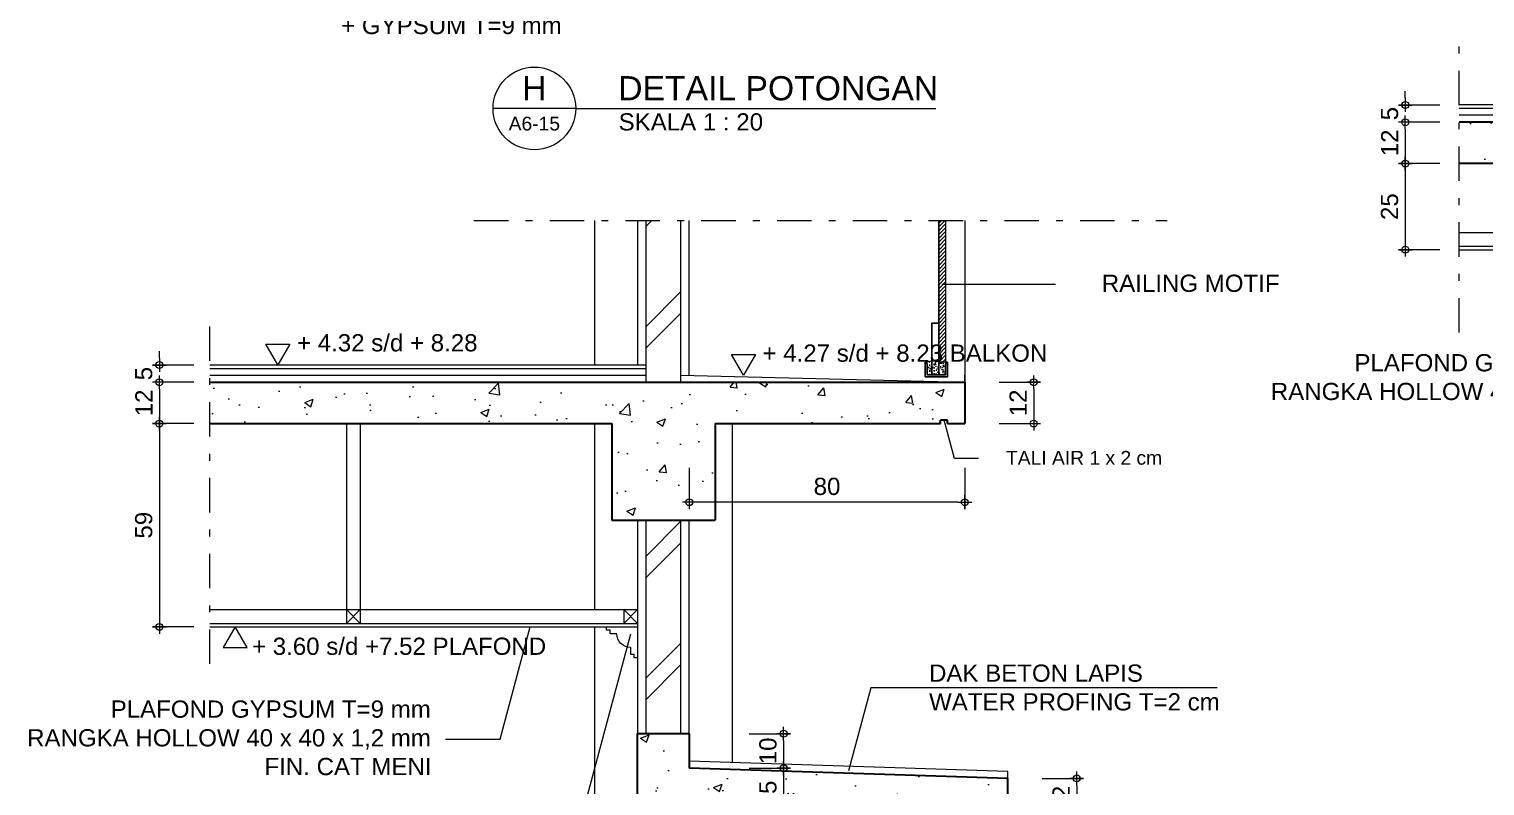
# Model space of a CAD drawing. Header units: millimetres. Extents: x -11 to 1625, y -267 to 180.
# Drawn here: x 941.82 to 962.95, y -124.51 to -113.53 of the extents above; entities that cross this region are included whole.
import ezdxf
from ezdxf.enums import TextEntityAlignment as Align

# ---------------------------------------------------------------- set-up
doc = ezdxf.new("R2010")
doc.units = ezdxf.units.MM
doc.linetypes.add('DASHDOT', pattern=[1, 0.5, -0.25, 0, -0.25])
for name, color, linetype, lineweight in [('ars', 11, 'Continuous', 5), ('ARS DIN', 31, 'Continuous', 5), ('blk', 1, 'Continuous', 30), ('dinding', 5, 'Continuous', 15), ('lan', 7, 'Continuous', 15), ('not', 7, 'Continuous', 20), ('pla', 213, 'Continuous', 15), ('tem', 5, 'Continuous', 20), ('u', 6, 'Continuous', 20)]:
    doc.layers.add(name, color=color, linetype=linetype, lineweight=lineweight)
doc.layers.add('BESI', color=10, linetype='Continuous')
doc.styles.add('S', font='SIMPLEX', dxfattribs={"width": 1.1})
doc.styles.get("Standard").update_dxf_attribs({"font": 'ARIALUNI.TTF'})
doc.linetypes.add('BATTING', pattern='A,0.0001,-0.1,[134,ltypeshp.shx,S=0.1,R=0,X=-0.1,Y=0],-0.2,[134,ltypeshp.shx,S=0.1,R=180,X=0.1,Y=0],-0.1', length=0.4001)
doc.dimstyles.new('SK-20', dxfattribs={"dimtxt": 0.25, "dimasz": 0.1, "dimexe": 0.1, "dimexo": 0, "dimgap": 0.1, "dimtad": 1, "dimdec": 0, "dimlfac": 20, "dimzin": 12, "dimdsep": 46, "dimtxsty": 'Standard', "dimblk": 'BULAT', "dimcen": 0.1, "dimdle": 0.1, "dimclrd": 256, "dimclre": 256, "dimclrt": 256, "dimadec": 0, "dimazin": 3, "dimtfac": 1, "dimtdec": 0, "dimtix": 1, "dimtofl": 0, "dimtmove": 0, "dimatfit": 3, "dimldrblk": 'BULAT', "dimfxl": 0, "dimtolj": 1, "dimtzin": 0, "dimlwd": -1, "dimlwe": -1, "dimarcsym": 0})
pattern_1 = [(50, (621.3092, -189.8011), (1.2752927, -0.1115736), [0.13335, -1.46685]), (355, (621.3092, -189.8011), (-0.246704, 1.337398), [0.10668, -1.173484]), (100.45144, (621.4154, -189.8104), (1.0285887, 1.2258243), [0.11333, -1.2466317]), (46.1842, (621.3092, -189.4455), (1.897553, -0.294296), [0.200025, -2.200275]), (96.63556, (621.4673, -189.47), (1.661829, 1.731983), [0.169995, -1.869949]), (351.18415, (621.3092, -189.4455), (1.661829, 1.731983), [0.16002, -1.760218]), (21, (621.487, -189.5344), (1.0613007, -0.7158564), [0.13335, -1.46685]), (326, (621.487, -189.5344), (0.432614, 1.289316), [0.10668, -1.17348]), (71.45144, (621.5754, -189.594), (1.493915, 0.5734594), [0.11333, -1.2466296]), (37.5, (621.30917, -189.8011), (0.0216202, 0.5918853), [0, -1.159256, 0, -1.19126, 0, -1.177925]), (7.5, (621.30917, -189.8011), (0.4677376, 0.701264), [0, -0.679196, 0, -1.132586, 0, -0.448945]), (327.5, (620.91267, -189.8011), (0.94913417, -0.0401012), [0, -0.4445, 0, -1.38684, 0, -1.84023]), (317.5, (620.7349, -189.8011), (1.0369043, 0.1779854), [0, -0.57785, 0, -0.921004, 0, -1.30683])]

# ---------------------------------------------------------------- blocks, each defined once
blk = doc.blocks.new('PEILA')
blk.add_lwpolyline([(-0.188, -0.325), (0.188, -0.325), (0, 0)], close=True)
at = {"style": 'S', "width": 1.1, "flags": 4}
blk.add_attdef('CAT', (0.265, -0.289), '', height=0.2, dxfattribs=at)
blk = doc.blocks.new('PEIL')
blk.add_lwpolyline([(-0.188, 0.325), (0.188, 0.325), (0, 0)], close=True)
at = {"style": 'S', "width": 1.1, "flags": 4}
blk.add_attdef('CAT', (0.265, 0.036), '', height=0.2, dxfattribs=at)
blk = doc.blocks.new('BULAT')
for p, q in [((-1, 0), (1, 0)), ((0, -1), (0, 1))]:
    blk.add_line(p, q)
blk.add_circle((0, 0), 0.5)
blk = doc.blocks.new('*D2922')
at = {"layer": 'Defpoints', "color": 0, "ltscale": 0.15}
for p in [(956.524, -124.406), (956.524, -125.006), (957.024, -125.006)]:
    blk.add_point(p, dxfattribs=at)
at = {"layer": 'u', "ltscale": 0.15}
for p, q in [((956.524, -124.406), (957.124, -124.406)), ((957.024, -124.506), (957.024, -124.906)), ((956.524, -125.006), (957.124, -125.006))]:
    blk.add_line(p, q, dxfattribs=at)
at = {"layer": 'u', "ltscale": 0.15, "xscale": 0.1, "yscale": 0.1, "zscale": 0.1}
for p, rotation in [((957.024, -124.406), 90), ((957.024, -125.006), 270)]:
    blk.add_blockref('BULAT', p, dxfattribs=dict(at, rotation=rotation))
at = {"layer": 'u', "ltscale": 0.15, "insert": (956.798, -124.706), "char_height": 0.25, "attachment_point": 5, "rotation": 90}
blk.add_mtext('\\A1;12', dxfattribs=at)
blk = doc.blocks.new('*D2923')
at = {"layer": 'Defpoints', "color": 0, "ltscale": 0.15}
for p in [(952.269, -123.756), (952.269, -124.256), (952.769, -124.256)]:
    blk.add_point(p, dxfattribs=at)
at = {"layer": 'u', "ltscale": 0.15}
for p, q in [((952.269, -123.756), (952.869, -123.756)), ((952.769, -123.856), (952.769, -124.156)), ((952.269, -124.256), (952.869, -124.256))]:
    blk.add_line(p, q, dxfattribs=at)
at = {"layer": 'u', "ltscale": 0.15, "xscale": 0.1, "yscale": 0.1, "zscale": 0.1}
for p, rotation in [((952.769, -123.756), 90), ((952.769, -124.256), 270)]:
    blk.add_blockref('BULAT', p, dxfattribs=dict(at, rotation=rotation))
at = {"layer": 'u', "ltscale": 0.15, "insert": (952.542, -124.006), "char_height": 0.25, "attachment_point": 5, "rotation": 90}
blk.add_mtext('\\A1;10', dxfattribs=at)
blk = doc.blocks.new('*D2924')
at = {"layer": 'Defpoints', "color": 0, "ltscale": 0.15}
for p in [(952.269, -124.256), (952.269, -125.006), (952.769, -125.006)]:
    blk.add_point(p, dxfattribs=at)
at = {"layer": 'u', "ltscale": 0.15}
for p, q in [((952.269, -124.256), (952.869, -124.256)), ((952.769, -124.356), (952.769, -124.906)), ((952.269, -125.006), (952.869, -125.006))]:
    blk.add_line(p, q, dxfattribs=at)
at = {"layer": 'u', "ltscale": 0.15, "xscale": 0.1, "yscale": 0.1, "zscale": 0.1}
for p, rotation in [((952.769, -124.256), 90), ((952.769, -125.006), 270)]:
    blk.add_blockref('BULAT', p, dxfattribs=dict(at, rotation=rotation))
at = {"layer": 'u', "ltscale": 0.15, "insert": (952.542, -124.631), "char_height": 0.25, "attachment_point": 5, "rotation": 90}
blk.add_mtext('\\A1;15', dxfattribs=at)
blk = doc.blocks.new('*D2925')
at = {"layer": 'Defpoints', "color": 0, "ltscale": 0.15}
for p in [(955.899, -118.656), (955.899, -119.256), (956.399, -119.256)]:
    blk.add_point(p, dxfattribs=at)
at = {"layer": 'u', "ltscale": 0.15}
for p, q in [((955.899, -118.656), (956.499, -118.656)), ((956.399, -118.756), (956.399, -119.156)), ((955.899, -119.256), (956.499, -119.256))]:
    blk.add_line(p, q, dxfattribs=at)
at = {"layer": 'u', "ltscale": 0.15, "xscale": 0.1, "yscale": 0.1, "zscale": 0.1}
for p, rotation in [((956.399, -118.656), 90), ((956.399, -119.256), 270)]:
    blk.add_blockref('BULAT', p, dxfattribs=dict(at, rotation=rotation))
at = {"layer": 'u', "ltscale": 0.15, "insert": (956.173, -118.956), "char_height": 0.25, "attachment_point": 5, "rotation": 90}
blk.add_mtext('\\A1;12', dxfattribs=at)
blk = doc.blocks.new('*D2949')
at = {"layer": 'Defpoints', "color": 0, "ltscale": 0.15}
for p in [(951.399, -119.897), (955.399, -119.897), (951.399, -120.397)]:
    blk.add_point(p, dxfattribs=at)
at = {"layer": 'u', "ltscale": 0.15}
for p, q in [((951.399, -119.897), (951.399, -120.497)), ((955.399, -119.897), (955.399, -120.497)), ((955.299, -120.397), (951.499, -120.397))]:
    blk.add_line(p, q, dxfattribs=at)
at = {"layer": 'u', "ltscale": 0.15, "xscale": 0.1, "yscale": 0.1, "zscale": 0.1, "rotation": 180}
blk.add_blockref('BULAT', (951.399, -120.397), dxfattribs=at)
at = {"layer": 'u', "ltscale": 0.15, "xscale": 0.1, "yscale": 0.1, "zscale": 0.1}
blk.add_blockref('BULAT', (955.399, -120.397), dxfattribs=at)
at = {"layer": 'u', "ltscale": 0.15, "insert": (953.399, -120.169), "char_height": 0.25, "attachment_point": 5}
blk.add_mtext('\\A1;80', dxfattribs=at)
blk = doc.blocks.new('*D2950')
at = {"layer": 'Defpoints', "color": 0, "ltscale": 0.15}
for p in [(944.207, -118.406), (943.707, -118.656), (944.207, -118.656)]:
    blk.add_point(p, dxfattribs=at)
at = {"layer": 'u', "ltscale": 0.15}
for p, q in [((943.707, -118.306), (943.707, -118.206)), ((944.207, -118.406), (943.607, -118.406)), ((944.207, -118.656), (943.607, -118.656)), ((943.707, -118.756), (943.707, -118.856))]:
    blk.add_line(p, q, dxfattribs=at)
at = {"layer": 'u', "ltscale": 0.15, "xscale": 0.1, "yscale": 0.1, "zscale": 0.1}
for p, rotation in [((943.707, -118.406), 270), ((943.707, -118.656), 90)]:
    blk.add_blockref('BULAT', p, dxfattribs=dict(at, rotation=rotation))
at = {"layer": 'u', "ltscale": 0.15, "insert": (943.48, -118.531), "char_height": 0.25, "attachment_point": 5, "rotation": 90}
blk.add_mtext('\\A1;5', dxfattribs=at)
blk = doc.blocks.new('*D2951')
at = {"layer": 'Defpoints', "color": 0, "ltscale": 0.15}
for p in [(944.207, -118.656), (943.707, -119.256), (944.207, -119.256)]:
    blk.add_point(p, dxfattribs=at)
at = {"layer": 'u', "ltscale": 0.15}
for p, q in [((944.207, -118.656), (943.607, -118.656)), ((943.707, -118.756), (943.707, -119.156)), ((944.207, -119.256), (943.607, -119.256))]:
    blk.add_line(p, q, dxfattribs=at)
at = {"layer": 'u', "ltscale": 0.15, "xscale": 0.1, "yscale": 0.1, "zscale": 0.1}
for p, rotation in [((943.707, -118.656), 90), ((943.707, -119.256), 270)]:
    blk.add_blockref('BULAT', p, dxfattribs=dict(at, rotation=rotation))
at = {"layer": 'u', "ltscale": 0.15, "insert": (943.482, -118.956), "char_height": 0.25, "attachment_point": 5, "rotation": 90}
blk.add_mtext('\\A1;12', dxfattribs=at)
blk = doc.blocks.new('Ndtpd')
blk.add_line((0.747, 0), (-0.747, 0))
blk.add_circle((0, 0), 0.747)
at = {"flags": 4}
for tag, height, p in [('NO', 0.5, (0, 0.148)), ('NOLBR', 0.3, (0, -0.398))]:
    blk.add_attdef(tag, text='', height=height, dxfattribs=at).set_placement(p, align=Align.CENTER)
for tag, p, height in [('NDTPD', (1.516, 0.148), 0.5), ('SKALA', (1.523, -0.398), 0.3)]:
    blk.add_attdef(tag, p, '', height=height, dxfattribs=at)
blk = doc.blocks.new('*D2816')
at = {"layer": 'Defpoints', "color": 0, "ltscale": 0.15}
for p in [(962.293, -114.633), (961.793, -114.883), (962.293, -114.883)]:
    blk.add_point(p, dxfattribs=at)
at = {"layer": 'u', "ltscale": 0.15}
for p, q in [((961.793, -114.533), (961.793, -114.433)), ((962.293, -114.633), (961.693, -114.633)), ((962.293, -114.883), (961.693, -114.883)), ((961.793, -114.983), (961.793, -115.083))]:
    blk.add_line(p, q, dxfattribs=at)
at = {"layer": 'u', "ltscale": 0.15, "xscale": 0.1, "yscale": 0.1, "zscale": 0.1}
for p, rotation in [((961.793, -114.633), 270), ((961.793, -114.883), 90)]:
    blk.add_blockref('BULAT', p, dxfattribs=dict(at, rotation=rotation))
at = {"layer": 'u', "ltscale": 0.15, "insert": (961.566, -114.758), "char_height": 0.25, "attachment_point": 5, "rotation": 90}
blk.add_mtext('\\A1;5', dxfattribs=at)
blk = doc.blocks.new('*D2817')
at = {"layer": 'Defpoints', "color": 0, "ltscale": 0.15}
for p in [(962.293, -114.883), (961.793, -115.483), (962.293, -115.483)]:
    blk.add_point(p, dxfattribs=at)
at = {"layer": 'u', "ltscale": 0.15}
for p, q in [((962.293, -114.883), (961.693, -114.883)), ((961.793, -114.983), (961.793, -115.383)), ((962.293, -115.483), (961.693, -115.483))]:
    blk.add_line(p, q, dxfattribs=at)
at = {"layer": 'u', "ltscale": 0.15, "xscale": 0.1, "yscale": 0.1, "zscale": 0.1}
for p, rotation in [((961.793, -114.883), 90), ((961.793, -115.483), 270)]:
    blk.add_blockref('BULAT', p, dxfattribs=dict(at, rotation=rotation))
at = {"layer": 'u', "ltscale": 0.15, "insert": (961.568, -115.183), "char_height": 0.25, "attachment_point": 5, "rotation": 90}
blk.add_mtext('\\A1;12', dxfattribs=at)
blk = doc.blocks.new('*D2818')
at = {"layer": 'Defpoints', "color": 0, "ltscale": 0.15}
for p in [(962.293, -115.483), (961.793, -116.733), (962.293, -116.733)]:
    blk.add_point(p, dxfattribs=at)
at = {"layer": 'u', "ltscale": 0.15}
for p, q in [((962.293, -115.483), (961.693, -115.483)), ((961.793, -115.583), (961.793, -116.633)), ((962.293, -116.733), (961.693, -116.733))]:
    blk.add_line(p, q, dxfattribs=at)
at = {"layer": 'u', "ltscale": 0.15, "xscale": 0.1, "yscale": 0.1, "zscale": 0.1}
for p, rotation in [((961.793, -115.483), 90), ((961.793, -116.733), 270)]:
    blk.add_blockref('BULAT', p, dxfattribs=dict(at, rotation=rotation))
at = {"layer": 'u', "ltscale": 0.15, "insert": (961.566, -116.108), "char_height": 0.25, "attachment_point": 5, "rotation": 90}
blk.add_mtext('\\A1;25', dxfattribs=at)
blk = doc.blocks.new('*D2836')
at = {"layer": 'Defpoints', "color": 0, "ltscale": 0.15}
for p in [(944.207, -119.256), (943.707, -122.206), (944.207, -122.206)]:
    blk.add_point(p, dxfattribs=at)
at = {"layer": 'u', "ltscale": 0.15}
for p, q in [((944.207, -119.256), (943.607, -119.256)), ((943.707, -119.356), (943.707, -122.106)), ((944.207, -122.206), (943.607, -122.206))]:
    blk.add_line(p, q, dxfattribs=at)
at = {"layer": 'u', "ltscale": 0.15, "xscale": 0.1, "yscale": 0.1, "zscale": 0.1}
for p, rotation in [((943.707, -119.256), 90), ((943.707, -122.206), 270)]:
    blk.add_blockref('BULAT', p, dxfattribs=dict(at, rotation=rotation))
at = {"layer": 'u', "ltscale": 0.15, "insert": (943.48, -120.731), "char_height": 0.25, "attachment_point": 5, "rotation": 90}
blk.add_mtext('\\A1;59', dxfattribs=at)

msp = doc.modelspace()

# ---------------------------------------------------------------- hatches: boundary and pattern name
at = {"layer": 'ars'}
h = msp.add_hatch(dxfattribs=at)
h.set_pattern_fill('TEMBOK', color=256, scale=1.25)
h.set_pattern_definition([(45, (881.0448, -376.726), (-0.8838835, 0.8838835), []), (45, (881.3573, -376.726), (-0.8838835, 0.8838835), [])])
h.paths.add_polyline_path([(951.2737114, -116.3071178), (950.7737114, -116.3071178), (950.7737114, -118.6556608), (951.2737114, -118.6556608)])
h = msp.add_hatch(dxfattribs=at)
h.set_pattern_fill('ANSI31', color=256, scale=0.0125, style=0)
h.set_pattern_definition([(45, (955.02121, -118.36566), (-0.0280633, 0.0280633), [])])
h.paths.add_polyline_path([(955.0212114, -118.3656608), (955.1212114, -118.3656608), (955.1212114, -116.3071178), (955.0212114, -116.3071178)])
h = msp.add_hatch(dxfattribs=at)
h.set_pattern_fill('TEMBOK', color=256, scale=1.25)
h.set_pattern_definition([(45, (881.0448, -381.826), (-0.8838835, 0.8838835), []), (45, (881.3573, -381.826), (-0.8838835, 0.8838835), [])])
h.paths.add_polyline_path([(951.2737114, -120.6556608), (950.7737114, -120.6556608), (950.7737114, -123.7556608), (951.2737114, -123.7556608)])
at = {"layer": 'ARS DIN'}
h = msp.add_hatch(dxfattribs=at)
h.set_pattern_fill('AR-CONC', color=256, scale=0.0005, style=0)
h.set_pattern_definition([(50, (954.82371, -118.54816), (0.091092, -0.00797), [0.009525, -0.104775]), (355, (954.82371, -118.54816), (-0.017621, 0.095528), [0.00762, -0.08382]), (100.45, (954.8313, -118.548825), (0.073471, 0.087558), [0.008095, -0.089045]), (46.184, (954.82371, -118.52276), (0.13554, -0.02102), [0.014287, -0.157162]), (96.636, (954.835, -118.52451), (0.1187, 0.123713), [0.012142, -0.133567]), (351.184, (954.82371, -118.52276), (0.1187, 0.12371), [0.01143, -0.12573]), (21, (954.83641, -118.52911), (0.075807, -0.051133), [0.009525, -0.104775]), (326, (954.83641, -118.52911), (0.0309, 0.092094), [0.00762, -0.08382]), (71.451, (954.84273, -118.53337), (0.106708, 0.040961), [0.008095, -0.089045]), (37.5, (954.82371, -118.54816), (0.0015443, 0.0422775), [0, -0.082804, 0, -0.08509, 0, -0.0841375]), (7.5, (954.82371, -118.54816), (0.03341, 0.0500903), [0, -0.048514, 0, -0.080899, 0, -0.0320675]), (327.5, (954.79539, -118.54816), (0.0677953, -0.0028644), [0, -0.03175, 0, -0.09906, 0, -0.131445]), (317.5, (954.78269, -118.54816), (0.074065, 0.012713), [0, -0.041275, 0, -0.065786, 0, -0.093345])])
edge = h.paths.add_edge_path()
edge.add_line((954.9224614, -118.3439558), (954.8237114, -118.3656608))
edge.add_arc((954.8237114, -118.3931608), 0.0275, 0, 90, ccw=False)
edge.add_line((954.8512114, -118.3931608), (954.8512114, -118.5481608))
edge.add_line((954.8512114, -118.5481608), (954.9212114, -118.5481608))
edge.add_line((954.9212114, -118.5481608), (954.9224614, -118.3439558))
h.paths.add_polyline_path([(954.9212114, -118.5481608), (955.0212114, -118.5481608), (955.0212114, -118.3656608), (955.0212114, -118.3222508), (954.9224614, -118.3439558)])
edge = h.paths.add_edge_path()
edge.add_line((955.0212114, -118.5481608), (955.1212114, -118.5481608))
edge.add_line((955.1212114, -118.5481608), (955.1212114, -118.3931608))
edge.add_arc((955.1487114, -118.3931608), 0.0275, 90, 180, ccw=False)
edge.add_line((955.1487114, -118.3656608), (955.0212114, -118.3656608))
edge.add_line((955.0212114, -118.3656608), (955.0212114, -118.5481608))
at = {"layer": 'lan'}
h = msp.add_hatch(dxfattribs=at)
h.set_pattern_fill('AR-CONC', color=256, scale=0.007)
h.set_pattern_definition([(50, (640.1947, -211.7711), (1.2752927, -0.1115736), [0.13335, -1.46685]), (355, (640.1947, -211.7711), (-0.246704, 1.337398), [0.10668, -1.173484]), (100.45144, (640.301, -211.7804), (1.0285887, 1.2258243), [0.11333, -1.2466317]), (46.1842, (640.1947, -211.4155), (1.897553, -0.294296), [0.200025, -2.200275]), (96.63556, (640.3529, -211.44), (1.661829, 1.731983), [0.169995, -1.869949]), (351.18415, (640.1947, -211.4155), (1.661829, 1.731983), [0.16002, -1.760218]), (21, (640.3725, -211.5044), (1.0613007, -0.7158564), [0.13335, -1.46685]), (326, (640.3725, -211.5044), (0.432614, 1.289316), [0.10668, -1.17348]), (71.45144, (640.461, -211.564), (1.493915, 0.5734594), [0.11333, -1.2466296]), (37.5, (640.19474, -211.7711), (0.0216202, 0.5918853), [0, -1.159256, 0, -1.19126, 0, -1.177925]), (7.5, (640.19474, -211.7711), (0.4677376, 0.701264), [0, -0.679196, 0, -1.132586, 0, -0.448945]), (327.5, (639.79824, -211.7711), (0.94913417, -0.0401012), [0, -0.4445, 0, -1.38684, 0, -1.84023]), (317.5, (639.62044, -211.7711), (1.0369043, 0.1779854), [0, -0.57785, 0, -0.921004, 0, -1.30683])])
h.paths.add_polyline_path([(983.0894574, -114.8828277), (983.0894574, -115.4828277), (972.5681996, -115.4828277), (972.5681996, -117.8828277), (971.0681996, -117.8828277), (971.0681996, -115.4828277), (962.5741304, -115.4828277), (962.5741304, -114.8828277)])
h = msp.add_hatch(dxfattribs=at)
h.set_pattern_fill('AR-CONC', color=256, scale=0.007)
h.set_pattern_definition(pattern_1)
h.paths.add_polyline_path([(951.7737114, -119.2556608), (955.3987114, -119.2556608), (955.3987114, -118.6556608), (944.440378, -118.6556608), (944.440378, -119.2556608), (950.2737114, -119.2556608), (950.2737114, -120.6556608), (951.7737114, -120.6556608)])
h = msp.add_hatch(dxfattribs=at)
h.set_pattern_fill('AR-CONC', color=256, scale=0.007)
h.set_pattern_definition(pattern_1)
h.paths.add_polyline_path([(951.3987114, -124.2556608), (951.3987114, -123.7556608), (950.6487114, -123.7556608), (950.6487114, -125.0056608), (956.0237114, -125.0056608), (956.0237114, -124.4056608)])
h.paths.add_polyline_path([(952.8010508, -124.8994193), (952.8010508, -124.3859473), (952.2858735, -124.3859473), (952.2858735, -124.8994193)], flags=24)

# ---------------------------------------------------------------- linework, layer by layer
at = {"layer": 'ars'}
for p, q in [((983.0894574, -114.6328277), (962.5741304, -114.6328277)), ((983.0894574, -114.6828277), (962.5741304, -114.6828277)), ((962.5741304, -116.7328277), (968.8181996, -116.7328277)), ((944.440378, -118.4056608), (950.7737114, -118.4056608)), ((944.440378, -118.4556608), (950.7737114, -118.4556608)), ((951.2737114, -118.5556608), (955.3987114, -118.6556608)), ((955.3987114, -118.6556608), (955.3987114, -118.5556608)), ((946.4237114, -121.9556608), (946.6237114, -122.1556608)), ((946.4237114, -122.1556608), (946.6237114, -121.9556608)), ((950.4487114, -121.9556608), (950.6487114, -122.1556608)), ((950.4487114, -122.1556608), (950.6487114, -121.9556608)), ((944.440378, -122.2056608), (950.6487114, -122.2056608)), ((956.0237114, -124.3056082), (951.3987114, -124.1556082)), ((956.0237114, -124.4056608), (956.0237114, -124.3056082))]:
    msp.add_line(p, q, dxfattribs=at)
at = {"layer": 'ars', "linetype": 'BATTING', "ltscale": 0.25}
for p, q in [((983.0894574, -114.7828277), (962.5741304, -114.7828277)), ((944.440378, -118.5556608), (950.7737114, -118.5556608))]:
    msp.add_line(p, q, dxfattribs=at)
at = {"layer": 'ars'}
msp.add_lwpolyline([(951.2737114, -116.3071178), (951.2737114, -118.6556608), (950.7737114, -118.6556608), (950.7737114, -116.3071178)], dxfattribs=at)
msp.add_lwpolyline([(950.7737114, -123.7556608), (950.7737114, -120.6556608), (951.2737114, -120.6556608), (951.2737114, -123.7556608)], close=True, dxfattribs=at)
at = {"layer": 'BESI'}
for points in [[(955.0212114, -116.3071178), (955.0212114, -118.5481608)], [(955.0212114, -118.5481608), (954.9212114, -118.5481608), (954.9212114, -117.7981608), (955.0212114, -117.7981608), (955.0212114, -118.5481608)]]:
    msp.add_lwpolyline(points, dxfattribs=at)
msp.add_lwpolyline([(954.8237114, -118.3656608), (954.8237114, -118.3656608, -0.4142135624), (954.8512114, -118.3931608), (954.8512114, -118.5481608), (955.1212114, -118.5481608), (955.1212114, -118.3931608, -0.4142135624), (955.1487114, -118.3656608), (955.1487114, -118.5756608), (954.8237114, -118.5756608), (954.8237114, -118.3656608)], format="xyb", dxfattribs=at)
at = {"layer": 'blk'}
for p, q in [((983.0894574, -114.8828277), (962.5741304, -114.8828277)), ((971.0681996, -115.4828277), (962.5741304, -115.4828277)), ((944.440378, -118.6556608), (955.3987114, -118.6556608)), ((955.3987114, -118.6556608), (955.3987114, -119.2556608)), ((944.440378, -119.2556608), (950.2737114, -119.2556608)), ((950.2737114, -119.2556608), (950.2737114, -120.6556608)), ((951.7737114, -119.2556608), (951.7737114, -120.6556608)), ((951.7737114, -119.2556608), (955.0487114, -119.2556608)), ((955.1487114, -119.2056608), (955.0487114, -119.2056608)), ((955.0487114, -119.2556608), (955.0487114, -119.2056608)), ((955.1487114, -119.2556608), (955.1487114, -119.2056608)), ((955.1487114, -119.2556608), (955.3987114, -119.2556608)), ((950.2737114, -120.6556608), (951.7737114, -120.6556608)), ((950.6487114, -125.0056608), (950.6487114, -123.7556608)), ((950.6487114, -123.7556608), (951.3987114, -123.7556608)), ((951.3987114, -123.7556608), (951.3987114, -124.2556608)), ((956.0237114, -124.4056608), (951.3987114, -124.2556608)), ((956.0237114, -125.0056608), (956.0237114, -124.4056608))]:
    msp.add_line(p, q, dxfattribs=at)
at = {"layer": 'dinding'}
msp.add_lwpolyline([(955.1212114, -116.3071178), (955.1212114, -118.3656608), (955.0212114, -118.3656608), (955.0212114, -116.3071178)], dxfattribs=at)
at = {"layer": 'lan'}
for q in [(955.3987114, -118.5556608), (955.3987114, -118.6556608)]:
    msp.add_line((955.3987114, -116.3071178), q, dxfattribs=at)
msp.add_lwpolyline([(950.2487114, -122.3056608), (950.2487114, -122.2556608), (950.1987114, -122.2556608), (950.1987114, -122.2056608), (950.6487114, -122.2056608), (950.6487114, -122.6556608), (950.5987114, -122.6556608), (950.5987114, -122.6056608), (950.5487114, -122.6056608), (950.5487114, -122.5056608, -0.4142135624), (950.3487114, -122.3056608)], format="xyb", close=True, dxfattribs=at)
at = {"layer": 'not', "linetype": 'DASHDOT'}
for p, q in [((962.5741304, -117.9352117), (962.5741304, -113.5659593)), ((948.2737114, -116.3071178), (958.3383145, -116.3071178)), ((944.440378, -122.7449565), (944.440378, -117.767345))]:
    msp.add_line(p, q, dxfattribs=at)
at = {"layer": 'not'}
for p, q in [((949.7504409, -114.6828277), (954.9774784, -114.6828277)), ((956.7170634, -117.2357938), (955.0648568, -117.2357938)), ((955.2485792, -119.764975), (955.0987114, -119.2056608)), ((955.5973655, -119.764975), (955.2485792, -119.764975)), ((948.6551244, -123.8346168), (949.0916018, -122.2056608)), ((949.7909967, -125.1334905), (950.5487114, -122.3056608)), ((954.0335725, -123.0913252), (953.7112114, -124.2943933)), ((959.062646, -123.0913252), (954.0335725, -123.0913252)), ((947.8588196, -123.8346168), (948.6551244, -123.8346168))]:
    msp.add_line(p, q, dxfattribs=at)
at = {"layer": 'pla'}
for p, q in [((962.5741304, -116.4828277), (969.0681996, -116.4828277)), ((962.5741304, -116.6828277), (969.0681996, -116.6828277)), ((946.4237114, -119.2556608), (946.4237114, -122.1556608)), ((946.6237114, -119.2556608), (946.6237114, -122.1556608)), ((944.440378, -121.9556608), (950.6487114, -121.9556608)), ((950.4487114, -121.9556608), (950.4487114, -122.1556608)), ((944.440378, -122.1556608), (950.6487114, -122.1556608))]:
    msp.add_line(p, q, dxfattribs=at)
at = {"layer": 'tem'}
for p, q in [((950.0237114, -116.3071178), (950.0237114, -118.4056608)), ((950.6487114, -116.3071178), (950.6487114, -118.4056608)), ((951.3987114, -118.5556608), (951.3987114, -116.3071178)), ((950.0237114, -119.2556608), (950.0237114, -121.9556608)), ((952.0237114, -119.2556608), (952.0237114, -124.1758785)), ((950.6487114, -120.6556608), (950.6487114, -123.7556608)), ((951.3987114, -123.7556608), (951.3987114, -120.6556608)), ((950.0237114, -122.2056608), (950.0237114, -126.0210517))]:
    msp.add_line(p, q, dxfattribs=at)
at = {"layer": 'u'}
for points in [[(954.8237114, -118.3656608), (955.0212114, -118.3222508)], [(955.1487114, -118.3656608), (955.0212114, -118.3656608)]]:
    msp.add_lwpolyline(points, dxfattribs=at)

# ---------------------------------------------------------------- block references
at = {"layer": 'not'}
ref = msp.add_blockref('Ndtpd', (949.1504409, -114.6828277), dxfattribs=dict(at, xscale=0.803212851405533, yscale=0.803212851405533, zscale=0.803212851405533))
ref.add_attrib('NO', 'H', dxfattribs={"layer": '0', "height": 0.35, "flags": 4}).set_placement((949.1501137, -114.5643019), align=Align.CENTER)
ref.add_attrib('NDTPD', 'DETAIL POTONGAN', (950.3681255, -114.5643019), dxfattribs={"layer": '0', "height": 0.35, "flags": 4})
ref.add_attrib('NOLBR', 'A6-15', dxfattribs={"layer": '0', "height": 0.2, "flags": 4}).set_placement((949.1501137, -115.0027976), align=Align.CENTER)
ref.add_attrib('SKALA', 'SKALA 1 : 20', (950.3739256, -115.0027976), dxfattribs={"layer": '0', "height": 0.25, "flags": 4})
ref = msp.add_blockref('PEIL', (945.4278742, -118.4056608), dxfattribs=dict(at, xscale=0.9237604307034011, yscale=0.9237604307034011, zscale=0.9237604307034011))
ref.add_attrib('CAT', '+ 4.32 s/d + 8.28', (945.7045478, -118.2083549), dxfattribs={"layer": '0', "height": 0.25, "flags": 4})
ref = msp.add_blockref('PEIL', (952.1856324, -118.5556608), dxfattribs=dict(at, xscale=0.9237604307034011, yscale=0.9237604307034011, zscale=0.9237604307034011))
ref.add_attrib('CAT', '+ 4.27 s/d + 8.23 BALKON', (952.462306, -118.3583549), dxfattribs={"layer": '0', "height": 0.25, "flags": 4})
ref = msp.add_blockref('PEILA', (944.8083055, -122.2056608), dxfattribs=dict(at, xscale=0.9237604307034011, yscale=0.9237604307034011, zscale=0.9237604307034011))
ref.add_attrib('CAT', '+ 3.60 s/d +7.52 PLAFOND', (945.0516508, -122.6122126), dxfattribs={"layer": '0', "height": 0.25, "flags": 4})

# ---------------------------------------------------------------- texts
for s, width, insert, char_height, attachment_point in [('DINDING PARTISI\\PRANGKA HOLLOW 2 x 40 x 40 x 1,2 mm\\P+ GYPSUM T=9 mm', 6.45299154, (949.5474542, -112.5206361), 0.25, 3), ('RAILING MOTIF', 4.790343037, (957.3882636, -117.0947911), 0.25, 1), ('PLAFOND GYPSUM T=9 mm\\PRANGKA HOLLOW 40 x 40 x 1,2 mm\\PFIN. CAT MENI', 5.991879666, (965.7025998, -118.2483353), 0.25, 3), ('\\A1;TALI AIR 1 x 2 cm', 2.302947682, (955.9973655, -119.6528053), 0.2, 1), ('DAK BETON LAPIS WATER PROFING T=2 cm', 4.214865537, (954.8801306, -122.7522637), 0.25, 1), ('\\pi1.3935;PLAFOND GYPSUM T=9 mm\\P\\pi0.18083;RANGKA HOLLOW 40 x 40 x 1,2 mm\\P\\pi3.6263;FIN. CAT MENI', 5.991879666, (941.6062577, -123.2743751), 0.25, 1)]:
    msp.add_mtext_dynamic_manual_height_columns(s, width=width, gutter_width=4.3707989, heights=[0], dxfattribs=dict(at, insert=insert, char_height=char_height, attachment_point=attachment_point))

# ---------------------------------------------------------------- dimensions: what is measured, and where the dimension line sits
at = {"layer": 'u', "ltscale": 0.15}
for base, p1, p2, angle, picture, middle in [((961.7933905, -114.8828277), (962.2933905, -114.6328277), (962.2933905, -114.8828277), 270, '*D2816', (961.7933905, -114.7578277)), ((961.7933905, -115.4828277), (962.2933905, -114.8828277), (962.2933905, -115.4828277), 270, '*D2817', (961.7933905, -115.1828277)), ((961.7933905, -116.7328277), (962.2933905, -115.4828277), (962.2933905, -116.7328277), 270, '*D2818', (961.7933905, -116.1078277)), ((943.7073375, -118.6556608), (944.2073375, -118.4056608), (944.2073375, -118.6556608), 270, '*D2950', (943.7073375, -118.5306608)), ((943.7073375, -119.2556608), (944.2073375, -118.6556608), (944.2073375, -119.2556608), 270, '*D2951', (943.7073375, -118.9556608)), ((956.3987114, -119.2556608), (955.8987114, -118.6556608), (955.8987114, -119.2556608), 270, '*D2925', (956.3987114, -118.9556608)), ((943.7073375, -122.2056608), (944.2073375, -119.2556608), (944.2073375, -122.2056608), 270, '*D2836', (943.7073375, -120.7306608)), ((951.3987114, -120.3966475), (955.3987114, -119.8966475), (951.3987114, -119.8966475), 180, '*D2949', (953.3987114, -120.3966475)), ((952.7693148, -124.2556608), (952.2693148, -123.7556608), (952.2693148, -124.2556608), 270, '*D2923', (952.7693148, -124.0056608)), ((952.7693148, -125.0056608), (952.2693148, -124.2556608), (952.2693148, -125.0056608), 270, '*D2924', (952.7693148, -124.6306608)), ((957.0237114, -125.0056608), (956.5237114, -124.4056608), (956.5237114, -125.0056608), 270, '*D2922', (957.0237114, -124.7056608))]:
    dim = msp.add_linear_dim(base=base, p1=p1, p2=p2, angle=angle, dimstyle='SK-20', dxfattribs=at)
    dim.commit()
    dim.dimension.update_dxf_attribs({"geometry": picture, "text_midpoint": middle, "dimtype": 160})

doc.saveas('drawing.dxf')
